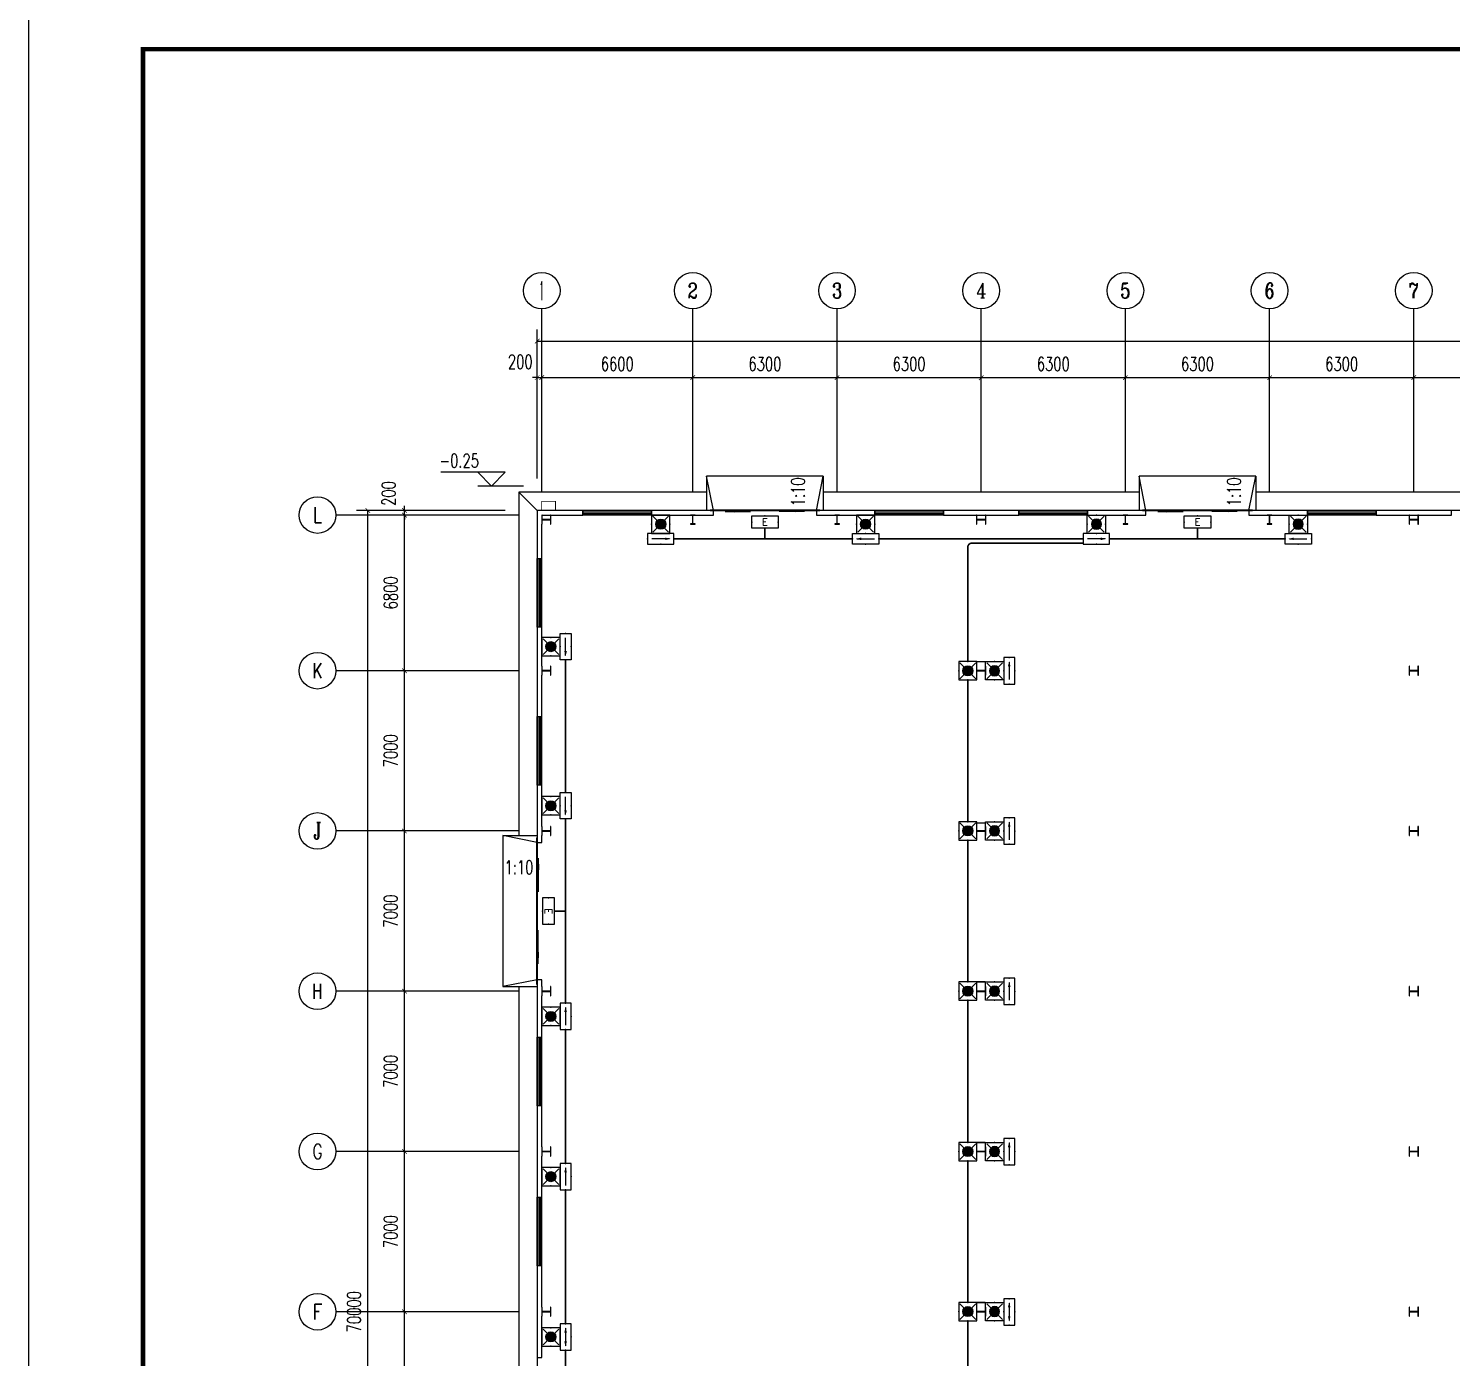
# Model space of a CAD drawing. Extents: x -417156 to 1571408, y 205758 to 1045562.
# Drawn here: x 1042275 to 1104452, y 927454 to 985506 of the extents above; entities that cross this region are included whole.
import ezdxf
from ezdxf.enums import TextEntityAlignment as Align

# ---------------------------------------------------------------- set-up
doc = ezdxf.new("R2010")
doc.units = 0
doc.header["$LTSCALE"] = 1000
doc.header["$MEASUREMENT"] = 0
doc.layers.get('0').update_dxf_attribs({"linetype": 'CONTINUOUS'})
doc.layers.get('DEFPOINTS').update_dxf_attribs({"linetype": 'CONTINUOUS'})
for name, color, linetype in [('AXIS', 3, 'CONTINUOUS'), ('AXIS_TEXT', 7, 'CONTINUOUS'), ('COLUMN', 99, 'CONTINUOUS'), ('DIM_ELEV', 3, 'CONTINUOUS'), ('DIM_SYMB', 3, 'CONTINUOUS'), ('EQUIP-照明', 3, 'CONTINUOUS'), ('GROUND', 2, 'CONTINUOUS'), ('PUB_TEXT', 7, 'CONTINUOUS'), ('PUB_TITLE', 4, 'CONTINUOUS'), ('STAIR', 2, 'CONTINUOUS'), ('WALL', 9, 'CONTINUOUS'), ('WINDOW', 99, 'CONTINUOUS'), ('WIRE-照明', 1, 'CONTINUOUS')]:
    doc.layers.add(name, color=color, linetype=linetype)
doc.styles.add('_TCH_AXIS', font='COMPLEX', dxfattribs={"bigfont": 'GBCBIG'})
doc.styles.add('_TCH_DIM', font='SIMPLEX', dxfattribs={"bigfont": 'GBCBIG'})
doc.styles.add('_TEL_DIM', font='SIMPLEX', dxfattribs={"width": 0.8, "height": 3.5, "bigfont": 'HZTXT'})
doc.styles.add('COMPLEX', font='COMPLEX')
doc.styles.add('DIM_FONT', font='SIMPLEX', dxfattribs={"width": 0.7, "bigfont": 'GBCBIG'})
doc.styles.get("Standard").update_dxf_attribs({"font": 'gbenor.shx', "bigfont": 'gbcbig.shx'})
doc.dimstyles.new('DIMN200', dxfattribs={"dimscale": 2, "dimtxt": 300, "dimasz": 100, "dimexe": 250, "dimexo": 300, "dimgap": 150, "dimtad": 1, "dimdec": 0, "dimzin": 0, "dimtxsty": 'DIM_FONT', "dimblk": 'ARCHTICK', "dimcen": 0.09, "dimclrt": 7, "dimazin": 3, "dimtfac": 1, "dimtdec": 0, "dimtix": 1, "dimtmove": 0, "dimatfit": 3, "dimtolj": 1, "dimtzin": 0})

# ---------------------------------------------------------------- blocks, each defined once
blk = doc.blocks.new('_AXISO')
blk.add_circle((0, 0), 0.5)
at = {"layer": 'AXIS_TEXT', "style": 'COMPLEX', "width": 1.041667}
blk.add_attdef('A', text='', height=0.56, dxfattribs=at).set_placement((-0.25, -0.28), (0.25, -0.28), align=Align.FIT)
blk = doc.blocks.new('_ARCHTICK')
at = {"color": 0, "linetype": 'BYBLOCK', "const_width": 0.15}
blk.add_lwpolyline([(-0.5, -0.5), (0.5, 0.5)], dxfattribs=at)
blk = doc.blocks.new('*D59')
at = {"layer": 'AXIS', "color": 0}
for p, q in [((236509, 286158), (230009, 286158)), ((230509, 216158), (230509, 286158)), ((236509, 216158), (230009, 216158))]:
    blk.add_line(p, q, dxfattribs=at)
at = {"layer": 'DEFPOINTS', "color": 0}
for p in [(230509, 286158), (237109, 286158), (237109, 216158)]:
    blk.add_point(p, dxfattribs=at)
at = {"layer": 'AXIS', "color": 0, "xscale": 200, "yscale": 200, "zscale": 200}
for p, rotation in [((230509, 286158), 90), ((230509, 216158), 270)]:
    blk.add_blockref('_ARCHTICK', p, dxfattribs=dict(at, rotation=rotation))
at = {"layer": 'AXIS', "color": 7, "insert": (229909, 251158), "char_height": 600, "attachment_point": 5, "rotation": 90, "style": 'DIM_FONT'}
blk.add_mtext('\\A1;70000', dxfattribs=at)
blk = doc.blocks.new('*D65')
at = {"layer": 'AXIS', "color": 0}
for p, q in [((236509, 251158), (231609, 251158)), ((232109, 244158), (232109, 251158)), ((236509, 244158), (231609, 244158))]:
    blk.add_line(p, q, dxfattribs=at)
at = {"layer": 'DEFPOINTS', "color": 0}
for p in [(232109, 251158), (237109, 251158), (237109, 244158)]:
    blk.add_point(p, dxfattribs=at)
at = {"layer": 'AXIS', "color": 0, "xscale": 200, "yscale": 200, "zscale": 200}
for p, rotation in [((232109, 251158), 90), ((232109, 244158), 270)]:
    blk.add_blockref('_ARCHTICK', p, dxfattribs=dict(at, rotation=rotation))
at = {"layer": 'AXIS', "color": 7, "insert": (231509, 247658), "char_height": 600, "attachment_point": 5, "rotation": 90, "style": 'DIM_FONT'}
blk.add_mtext('\\A1;7000', dxfattribs=at)
blk = doc.blocks.new('*D66')
at = {"layer": 'AXIS', "color": 0}
for p, q in [((236509, 258158), (231609, 258158)), ((232109, 251158), (232109, 258158)), ((236509, 251158), (231609, 251158))]:
    blk.add_line(p, q, dxfattribs=at)
at = {"layer": 'DEFPOINTS', "color": 0}
for p in [(232109, 258158), (237109, 258158), (237109, 251158)]:
    blk.add_point(p, dxfattribs=at)
at = {"layer": 'AXIS', "color": 0, "xscale": 200, "yscale": 200, "zscale": 200}
for p, rotation in [((232109, 258158), 90), ((232109, 251158), 270)]:
    blk.add_blockref('_ARCHTICK', p, dxfattribs=dict(at, rotation=rotation))
at = {"layer": 'AXIS', "color": 7, "insert": (231509, 254658), "char_height": 600, "attachment_point": 5, "rotation": 90, "style": 'DIM_FONT'}
blk.add_mtext('\\A1;7000', dxfattribs=at)
blk = doc.blocks.new('*D67')
at = {"layer": 'AXIS', "color": 0}
for p, q in [((236509, 265158), (231609, 265158)), ((232109, 258158), (232109, 265158)), ((236509, 258158), (231609, 258158))]:
    blk.add_line(p, q, dxfattribs=at)
at = {"layer": 'DEFPOINTS', "color": 0}
for p in [(232109, 265158), (237109, 265158), (237109, 258158)]:
    blk.add_point(p, dxfattribs=at)
at = {"layer": 'AXIS', "color": 0, "xscale": 200, "yscale": 200, "zscale": 200}
for p, rotation in [((232109, 265158), 90), ((232109, 258158), 270)]:
    blk.add_blockref('_ARCHTICK', p, dxfattribs=dict(at, rotation=rotation))
at = {"layer": 'AXIS', "color": 7, "insert": (231509, 261658), "char_height": 600, "attachment_point": 5, "rotation": 90, "style": 'DIM_FONT'}
blk.add_mtext('\\A1;7000', dxfattribs=at)
blk = doc.blocks.new('*D68')
at = {"layer": 'AXIS', "color": 0}
for p, q in [((236509, 272158), (231609, 272158)), ((232109, 265158), (232109, 272158)), ((236509, 265158), (231609, 265158))]:
    blk.add_line(p, q, dxfattribs=at)
at = {"layer": 'DEFPOINTS', "color": 0}
for p in [(232109, 272158), (237109, 272158), (237109, 265158)]:
    blk.add_point(p, dxfattribs=at)
at = {"layer": 'AXIS', "color": 0, "xscale": 200, "yscale": 200, "zscale": 200}
for p, rotation in [((232109, 272158), 90), ((232109, 265158), 270)]:
    blk.add_blockref('_ARCHTICK', p, dxfattribs=dict(at, rotation=rotation))
at = {"layer": 'AXIS', "color": 7, "insert": (231509, 268658), "char_height": 600, "attachment_point": 5, "rotation": 90, "style": 'DIM_FONT'}
blk.add_mtext('\\A1;7000', dxfattribs=at)
blk = doc.blocks.new('*D69')
at = {"layer": 'AXIS', "color": 0}
for p, q in [((236509, 279158), (231609, 279158)), ((232109, 272158), (232109, 279158)), ((236509, 272158), (231609, 272158))]:
    blk.add_line(p, q, dxfattribs=at)
at = {"layer": 'DEFPOINTS', "color": 0}
for p in [(232109, 279158), (237109, 279158), (237109, 272158)]:
    blk.add_point(p, dxfattribs=at)
at = {"layer": 'AXIS', "color": 0, "xscale": 200, "yscale": 200, "zscale": 200}
for p, rotation in [((232109, 279158), 90), ((232109, 272158), 270)]:
    blk.add_blockref('_ARCHTICK', p, dxfattribs=dict(at, rotation=rotation))
at = {"layer": 'AXIS', "color": 7, "insert": (231509, 275658), "char_height": 600, "attachment_point": 5, "rotation": 90, "style": 'DIM_FONT'}
blk.add_mtext('\\A1;7000', dxfattribs=at)
blk = doc.blocks.new('*D70')
at = {"layer": 'AXIS', "color": 0}
for p, q in [((236509, 285958), (231609, 285958)), ((232109, 279158), (232109, 285958)), ((236509, 279158), (231609, 279158))]:
    blk.add_line(p, q, dxfattribs=at)
at = {"layer": 'DEFPOINTS', "color": 0}
for p in [(232109, 285958), (237109, 285958), (237109, 279158)]:
    blk.add_point(p, dxfattribs=at)
at = {"layer": 'AXIS', "color": 0, "xscale": 200, "yscale": 200, "zscale": 200}
for p, rotation in [((232109, 285958), 90), ((232109, 279158), 270)]:
    blk.add_blockref('_ARCHTICK', p, dxfattribs=dict(at, rotation=rotation))
at = {"layer": 'AXIS', "color": 7, "insert": (231509, 282558), "char_height": 600, "attachment_point": 5, "rotation": 90, "style": 'DIM_FONT'}
blk.add_mtext('\\A1;6800', dxfattribs=at)
blk = doc.blocks.new('*D71')
at = {"layer": 'AXIS', "color": 0}
for p, q in [((236509, 286158), (231609, 286158)), ((232109, 286158), (232109, 286358)), ((232109, 285958), (232109, 286158)), ((236509, 285958), (231609, 285958)), ((232109, 285958), (232109, 285758))]:
    blk.add_line(p, q, dxfattribs=at)
at = {"layer": 'DEFPOINTS', "color": 0}
for p in [(232109, 286158), (237109, 286158), (237109, 285958)]:
    blk.add_point(p, dxfattribs=at)
at = {"layer": 'AXIS', "color": 0, "xscale": 200, "yscale": 200, "zscale": 200}
for p, rotation in [((232109, 286158), 270), ((232109, 285958), 90)]:
    blk.add_blockref('_ARCHTICK', p, dxfattribs=dict(at, rotation=rotation))
at = {"layer": 'AXIS', "color": 7, "insert": (231419, 286898), "char_height": 600, "attachment_point": 5, "rotation": 90, "style": 'DIM_FONT'}
blk.add_mtext('\\A1;200', dxfattribs=at)
blk = doc.blocks.new('$WINLIB2D$00000001')
for p, q in [((-0.5, 0.5), (0.5, 0.5)), ((-0.5, 0.5), (-0.5, -0.5)), ((0.5, -0.5), (0.5, 0.5)), ((0.5, 0.167), (-0.5, 0.167)), ((0.5, -0.167), (-0.5, -0.167)), ((-0.5, -0.5), (0.5, -0.5))]:
    blk.add_line(p, q)
blk = doc.blocks.new('$DORLIB2D$00000130')
at = {"color": 0, "linetype": 'CONTINUOUS'}
for p, q in [((-0.533, 0.66), (-0.533, 0.513)), ((0, 0.66), (-0.533, 0.66)), ((0, 0.513), (0, 0.66)), ((0.533, 0.66), (0, 0.66)), ((0.533, 0.66), (0.533, 0.513)), ((0, 0.513), (-0.533, 0.513)), ((0.533, 0.513), (0, 0.513)), ((-0.385, 0.269), (-0.14, 0.269)), ((-0.385, 0.269), (-0.3, 0.214)), ((-0.3, 0.214), (-0.3, 0.269)), ((0.385, 0.269), (0.14, 0.269)), ((0.3, 0.214), (0.3, 0.269)), ((0.385, 0.269), (0.3, 0.214))]:
    blk.add_line(p, q, dxfattribs=at)
blk = doc.blocks.new('*D106')
at = {"layer": 'AXIS', "color": 0}
for p, q in [((237909, 287558), (237909, 294058)), ((237909, 293558), (352309, 293558)), ((352309, 287558), (352309, 294058))]:
    blk.add_line(p, q, dxfattribs=at)
at = {"layer": 'DEFPOINTS', "color": 0}
for p in [(352309, 293558), (237909, 286958), (352309, 286958)]:
    blk.add_point(p, dxfattribs=at)
at = {"layer": 'AXIS', "color": 0, "xscale": 200, "yscale": 200, "zscale": 200, "rotation": 180}
blk.add_blockref('_ARCHTICK', (237909, 293558), dxfattribs=at)
at = {"layer": 'AXIS', "color": 0, "xscale": 200, "yscale": 200, "zscale": 200}
blk.add_blockref('_ARCHTICK', (352309, 293558), dxfattribs=at)
at = {"layer": 'AXIS', "color": 7, "insert": (295109, 294158), "char_height": 600, "attachment_point": 5, "style": 'DIM_FONT'}
blk.add_mtext('\\A1;114400', dxfattribs=at)
blk = doc.blocks.new('*D107')
at = {"layer": 'AXIS', "color": 0}
for p, q in [((237909, 287558), (237909, 292458)), ((238109, 287558), (238109, 292458)), ((237909, 291958), (237709, 291958)), ((237909, 291958), (238109, 291958)), ((238109, 291958), (238309, 291958))]:
    blk.add_line(p, q, dxfattribs=at)
at = {"layer": 'DEFPOINTS', "color": 0}
for p in [(238109, 291958), (237909, 286958), (238109, 286958)]:
    blk.add_point(p, dxfattribs=at)
at = {"layer": 'AXIS', "color": 0, "xscale": 200, "yscale": 200, "zscale": 200}
blk.add_blockref('_ARCHTICK', (237909, 291958), dxfattribs=at)
at = {"layer": 'AXIS', "color": 0, "xscale": 200, "yscale": 200, "zscale": 200, "rotation": 180}
blk.add_blockref('_ARCHTICK', (238109, 291958), dxfattribs=at)
at = {"layer": 'AXIS', "color": 7, "insert": (237169, 292648), "char_height": 600, "attachment_point": 5, "style": 'DIM_FONT'}
blk.add_mtext('\\A1;200', dxfattribs=at)
blk = doc.blocks.new('*D108')
at = {"layer": 'AXIS', "color": 0}
for p, q in [((238109, 287558), (238109, 292458)), ((244709, 287558), (244709, 292458)), ((238109, 291958), (244709, 291958))]:
    blk.add_line(p, q, dxfattribs=at)
at = {"layer": 'DEFPOINTS', "color": 0}
for p in [(244709, 291958), (238109, 286958), (244709, 286958)]:
    blk.add_point(p, dxfattribs=at)
at = {"layer": 'AXIS', "color": 0, "xscale": 200, "yscale": 200, "zscale": 200, "rotation": 180}
blk.add_blockref('_ARCHTICK', (238109, 291958), dxfattribs=at)
at = {"layer": 'AXIS', "color": 0, "xscale": 200, "yscale": 200, "zscale": 200}
blk.add_blockref('_ARCHTICK', (244709, 291958), dxfattribs=at)
at = {"layer": 'AXIS', "color": 7, "insert": (241409, 292558), "char_height": 600, "attachment_point": 5, "style": 'DIM_FONT'}
blk.add_mtext('\\A1;6600', dxfattribs=at)
blk = doc.blocks.new('*D109')
at = {"layer": 'AXIS', "color": 0}
for p, q in [((244709, 287558), (244709, 292458)), ((251009, 287558), (251009, 292458)), ((244709, 291958), (251009, 291958))]:
    blk.add_line(p, q, dxfattribs=at)
at = {"layer": 'DEFPOINTS', "color": 0}
for p in [(251009, 291958), (244709, 286958), (251009, 286958)]:
    blk.add_point(p, dxfattribs=at)
at = {"layer": 'AXIS', "color": 0, "xscale": 200, "yscale": 200, "zscale": 200, "rotation": 180}
blk.add_blockref('_ARCHTICK', (244709, 291958), dxfattribs=at)
at = {"layer": 'AXIS', "color": 0, "xscale": 200, "yscale": 200, "zscale": 200}
blk.add_blockref('_ARCHTICK', (251009, 291958), dxfattribs=at)
at = {"layer": 'AXIS', "color": 7, "insert": (247859, 292558), "char_height": 600, "attachment_point": 5, "style": 'DIM_FONT'}
blk.add_mtext('\\A1;6300', dxfattribs=at)
blk = doc.blocks.new('*D110')
at = {"layer": 'AXIS', "color": 0}
for p, q in [((251009, 287558), (251009, 292458)), ((257309, 287558), (257309, 292458)), ((251009, 291958), (257309, 291958))]:
    blk.add_line(p, q, dxfattribs=at)
at = {"layer": 'DEFPOINTS', "color": 0}
for p in [(257309, 291958), (251009, 286958), (257309, 286958)]:
    blk.add_point(p, dxfattribs=at)
at = {"layer": 'AXIS', "color": 0, "xscale": 200, "yscale": 200, "zscale": 200, "rotation": 180}
blk.add_blockref('_ARCHTICK', (251009, 291958), dxfattribs=at)
at = {"layer": 'AXIS', "color": 0, "xscale": 200, "yscale": 200, "zscale": 200}
blk.add_blockref('_ARCHTICK', (257309, 291958), dxfattribs=at)
at = {"layer": 'AXIS', "color": 7, "insert": (254159, 292558), "char_height": 600, "attachment_point": 5, "style": 'DIM_FONT'}
blk.add_mtext('\\A1;6300', dxfattribs=at)
blk = doc.blocks.new('*D111')
at = {"layer": 'AXIS', "color": 0}
for p, q in [((257309, 287558), (257309, 292458)), ((263609, 287558), (263609, 292458)), ((257309, 291958), (263609, 291958))]:
    blk.add_line(p, q, dxfattribs=at)
at = {"layer": 'DEFPOINTS', "color": 0}
for p in [(263609, 291958), (257309, 286958), (263609, 286958)]:
    blk.add_point(p, dxfattribs=at)
at = {"layer": 'AXIS', "color": 0, "xscale": 200, "yscale": 200, "zscale": 200, "rotation": 180}
blk.add_blockref('_ARCHTICK', (257309, 291958), dxfattribs=at)
at = {"layer": 'AXIS', "color": 0, "xscale": 200, "yscale": 200, "zscale": 200}
blk.add_blockref('_ARCHTICK', (263609, 291958), dxfattribs=at)
at = {"layer": 'AXIS', "color": 7, "insert": (260459, 292558), "char_height": 600, "attachment_point": 5, "style": 'DIM_FONT'}
blk.add_mtext('\\A1;6300', dxfattribs=at)
blk = doc.blocks.new('*D112')
at = {"layer": 'AXIS', "color": 0}
for p, q in [((263609, 287558), (263609, 292458)), ((269909, 287558), (269909, 292458)), ((263609, 291958), (269909, 291958))]:
    blk.add_line(p, q, dxfattribs=at)
at = {"layer": 'DEFPOINTS', "color": 0}
for p in [(269909, 291958), (263609, 286958), (269909, 286958)]:
    blk.add_point(p, dxfattribs=at)
at = {"layer": 'AXIS', "color": 0, "xscale": 200, "yscale": 200, "zscale": 200, "rotation": 180}
blk.add_blockref('_ARCHTICK', (263609, 291958), dxfattribs=at)
at = {"layer": 'AXIS', "color": 0, "xscale": 200, "yscale": 200, "zscale": 200}
blk.add_blockref('_ARCHTICK', (269909, 291958), dxfattribs=at)
at = {"layer": 'AXIS', "color": 7, "insert": (266759, 292558), "char_height": 600, "attachment_point": 5, "style": 'DIM_FONT'}
blk.add_mtext('\\A1;6300', dxfattribs=at)
blk = doc.blocks.new('*D113')
at = {"layer": 'AXIS', "color": 0}
for p, q in [((269909, 287558), (269909, 292458)), ((276209, 287558), (276209, 292458)), ((269909, 291958), (276209, 291958))]:
    blk.add_line(p, q, dxfattribs=at)
at = {"layer": 'DEFPOINTS', "color": 0}
for p in [(276209, 291958), (269909, 286958), (276209, 286958)]:
    blk.add_point(p, dxfattribs=at)
at = {"layer": 'AXIS', "color": 0, "xscale": 200, "yscale": 200, "zscale": 200, "rotation": 180}
blk.add_blockref('_ARCHTICK', (269909, 291958), dxfattribs=at)
at = {"layer": 'AXIS', "color": 0, "xscale": 200, "yscale": 200, "zscale": 200}
blk.add_blockref('_ARCHTICK', (276209, 291958), dxfattribs=at)
at = {"layer": 'AXIS', "color": 7, "insert": (273059, 292558), "char_height": 600, "attachment_point": 5, "style": 'DIM_FONT'}
blk.add_mtext('\\A1;6300', dxfattribs=at)
blk = doc.blocks.new('*D114')
at = {"layer": 'AXIS', "color": 0}
for p, q in [((276209, 287558), (276209, 292458)), ((282509, 287558), (282509, 292458)), ((276209, 291958), (282509, 291958))]:
    blk.add_line(p, q, dxfattribs=at)
at = {"layer": 'DEFPOINTS', "color": 0}
for p in [(282509, 291958), (276209, 286958), (282509, 286958)]:
    blk.add_point(p, dxfattribs=at)
at = {"layer": 'AXIS', "color": 0, "xscale": 200, "yscale": 200, "zscale": 200, "rotation": 180}
blk.add_blockref('_ARCHTICK', (276209, 291958), dxfattribs=at)
at = {"layer": 'AXIS', "color": 0, "xscale": 200, "yscale": 200, "zscale": 200}
blk.add_blockref('_ARCHTICK', (282509, 291958), dxfattribs=at)
at = {"layer": 'AXIS', "color": 7, "insert": (279359, 292558), "char_height": 600, "attachment_point": 5, "style": 'DIM_FONT'}
blk.add_mtext('\\A1;6300', dxfattribs=at)
blk = doc.blocks.new('$EQUIP$00001776')
for p, q in [((0.72, 0.66), (-0.72, 0.66)), ((-0.72, 0.66), (-0.72, 0)), ((-0.72, 0), (0.72, 0)), ((0.72, 0), (0.72, 0.66))]:
    blk.add_line(p, q)
for p in [(-0.72, 0.33), (0, 0.66), (0, 0), (0.72, 0.33)]:
    blk.add_point(p)
blk = doc.blocks.new('$EQUIP$00001167')
for p, q in [((-0.429, 0.429), (0.429, -0.429)), ((-0.429, -0.429), (0.429, 0.429))]:
    blk.add_line(p, q)
blk.add_lwpolyline([(-0.5, 0.5), (-0.5, -0.5), (0.5, -0.5), (0.5, 0.5)], close=True)
blk.add_circle((0, 0), 0.275)
for p in [(-0.5, 0), (0, 0.5), (0.5, 0), (0, -0.5)]:
    blk.add_point(p)
for points in [[(-0.238, 0.137), (0.238, 0.137), (-0.275, 0), (0.275, 0)], [(-0.238, -0.137), (0.238, -0.137), (-0.275, 0), (0.275, 0)], [(-0.137, 0.238), (0.137, 0.238), (-0.238, 0.137), (0.238, 0.137)], [(0, 0.275), (0, 0.275), (-0.137, 0.238), (0.137, 0.238)], [(-0.137, -0.238), (0.137, -0.238), (-0.238, -0.137), (0.238, -0.137)], [(0, -0.275), (0, -0.275), (-0.137, -0.238), (0.137, -0.238)]]:
    blk.add_solid(points)
at = {"flags": 9}
blk.add_attdef('A', (0, 0), '', height=0.00002, dxfattribs=at)
blk = doc.blocks.new('$EQUIP$00001686')
for p, q in [((0.72, 0.6), (-0.72, 0.6)), ((-0.72, 0.6), (-0.72, 0)), ((-0.72, 0), (0.72, 0)), ((0.72, 0), (0.72, 0.6))]:
    blk.add_line(p, q)
at = {"color": 7}
blk.add_line((-0.48, 0.3), (0.48, 0.3), dxfattribs=at)
for p in [(-0.72, 0.3), (0, 0.6), (0, 0), (0.72, 0.3)]:
    blk.add_point(p)
blk.add_solid([(-0.24, 0.228), (-0.528, 0.3), (-0.24, 0.372)])
blk = doc.blocks.new('$EQUIP$00001685')
for p, q in [((0.72, 0.6), (-0.72, 0.6)), ((-0.72, 0.6), (-0.72, 0)), ((-0.72, 0), (0.72, 0)), ((0.72, 0), (0.72, 0.6))]:
    blk.add_line(p, q)
at = {"color": 7}
blk.add_line((-0.48, 0.3), (0.48, 0.3), dxfattribs=at)
for p in [(-0.72, 0.3), (0, 0.6), (0, 0), (0.72, 0.3)]:
    blk.add_point(p)
for points in [[(-0.24, 0.228), (-0.528, 0.3), (-0.24, 0.372)], [(0.24, 0.228), (0.528, 0.3), (0.24, 0.372)]]:
    blk.add_solid(points)
blk = doc.blocks.new('E22')
at = {"color": 8, "const_width": 30}
blk.add_lwpolyline([(238709, 286157.7), (238709, 286557.7), (238109, 286557.7), (238109, 286157.7)], dxfattribs=at)
at = {"layer": 'AXIS', "color": 8}
for p, q in [((238109, 286957.7), (238109, 294957.7)), ((244709, 286957.7), (244709, 294957.7)), ((251009, 286957.7), (251009, 294957.7)), ((257309, 286957.7), (257309, 294957.7)), ((263609, 286957.7), (263609, 294957.7)), ((269909, 286957.7), (269909, 294957.7)), ((276209, 286957.7), (276209, 294957.7)), ((237109, 285957.7), (229109, 285957.7)), ((237109, 279157.7), (229109, 279157.7)), ((237109, 272157.7), (229109, 272157.7)), ((237109, 265157.7), (229109, 265157.7)), ((237109, 258157.7), (229109, 258157.7)), ((237109, 251157.7), (229109, 251157.7))]:
    blk.add_line(p, q, dxfattribs=at)
at = {"layer": 'COLUMN', "color": 8}
for p, q in [((238125, 285957.7), (238109, 285957.7)), ((238109, 285957.7), (238109, 285557.7)), ((238109, 285557.7), (238125, 285557.7)), ((238125, 285762.7), (238125, 285957.7)), ((238493, 285762.7), (238125, 285762.7)), ((238125, 285752.7), (238493, 285752.7)), ((238125, 285557.7), (238125, 285752.7)), ((238509, 285957.7), (238493, 285957.7)), ((238493, 285957.7), (238493, 285762.7)), ((238493, 285752.7), (238493, 285557.7)), ((238493, 285557.7), (238509, 285557.7)), ((238509, 285557.7), (238509, 285957.7)), ((244809, 285957.7), (244609, 285957.7)), ((244609, 285957.7), (244609, 285947.7)), ((244609, 285947.7), (244696.8, 285947.7)), ((244696.8, 285567.7), (244609, 285567.7)), ((244609, 285567.7), (244609, 285557.7)), ((244609, 285557.7), (244809, 285557.7)), ((244696.8, 285947.7), (244701.8, 285942.7)), ((244701.8, 285572.7), (244696.8, 285567.7)), ((244701.8, 285942.7), (244701.8, 285572.7)), ((244707.8, 285942.7), (244712.8, 285947.7)), ((244707.8, 285572.7), (244707.8, 285942.7)), ((244712.8, 285567.7), (244707.8, 285572.7)), ((244712.8, 285947.7), (244809, 285947.7)), ((244809, 285567.7), (244712.8, 285567.7)), ((244809, 285947.7), (244809, 285957.7)), ((244809, 285557.7), (244809, 285567.7)), ((251111, 285957.7), (250911, 285957.7)), ((250911, 285957.7), (250911, 285947.7)), ((250911, 285947.7), (250998.8, 285947.7)), ((250998.8, 285567.7), (250911, 285567.7)), ((250911, 285567.7), (250911, 285557.7)), ((250911, 285557.7), (251111, 285557.7)), ((250998.8, 285947.7), (251003.8, 285942.7)), ((251003.8, 285572.7), (250998.8, 285567.7)), ((251003.8, 285942.7), (251003.8, 285572.7)), ((251009.8, 285942.7), (251014.8, 285947.7)), ((251009.8, 285572.7), (251009.8, 285942.7)), ((251014.8, 285567.7), (251009.8, 285572.7)), ((251014.8, 285947.7), (251111, 285947.7)), ((251111, 285567.7), (251014.8, 285567.7)), ((251111, 285947.7), (251111, 285957.7)), ((251111, 285557.7), (251111, 285567.7)), ((257125, 285957.7), (257109, 285957.7)), ((257109, 285957.7), (257109, 285557.7)), ((257109, 285557.7), (257125, 285557.7)), ((257125, 285762.7), (257125, 285957.7)), ((257493, 285762.7), (257125, 285762.7)), ((257125, 285752.7), (257493, 285752.7)), ((257125, 285557.7), (257125, 285752.7)), ((257509, 285957.7), (257493, 285957.7)), ((257493, 285957.7), (257493, 285762.7)), ((257493, 285752.7), (257493, 285557.7)), ((257493, 285557.7), (257509, 285557.7)), ((257509, 285557.7), (257509, 285957.7)), ((263709, 285957.7), (263509, 285957.7)), ((263509, 285957.7), (263509, 285947.7)), ((263509, 285947.7), (263596.8, 285947.7)), ((263596.8, 285567.7), (263509, 285567.7)), ((263509, 285567.7), (263509, 285557.7)), ((263509, 285557.7), (263709, 285557.7)), ((263596.8, 285947.7), (263601.8, 285942.7)), ((263601.8, 285572.7), (263596.8, 285567.7)), ((263601.8, 285942.7), (263601.8, 285572.7)), ((263607.8, 285942.7), (263612.8, 285947.7)), ((263607.8, 285572.7), (263607.8, 285942.7)), ((263612.8, 285567.7), (263607.8, 285572.7)), ((263612.8, 285947.7), (263709, 285947.7)), ((263709, 285567.7), (263612.8, 285567.7)), ((263709, 285947.7), (263709, 285957.7)), ((263709, 285557.7), (263709, 285567.7)), ((270009, 285957.7), (269809, 285957.7)), ((269809, 285957.7), (269809, 285947.7)), ((269809, 285947.7), (269896.8, 285947.7)), ((269896.8, 285567.7), (269809, 285567.7)), ((269809, 285567.7), (269809, 285557.7)), ((269809, 285557.7), (270009, 285557.7)), ((269896.8, 285947.7), (269901.8, 285942.7)), ((269901.8, 285572.7), (269896.8, 285567.7)), ((269901.8, 285942.7), (269901.8, 285572.7)), ((269907.8, 285942.7), (269912.8, 285947.7)), ((269907.8, 285572.7), (269907.8, 285942.7)), ((269912.8, 285567.7), (269907.8, 285572.7)), ((269912.8, 285947.7), (270009, 285947.7)), ((270009, 285567.7), (269912.8, 285567.7)), ((270009, 285947.7), (270009, 285957.7)), ((270009, 285557.7), (270009, 285567.7)), ((276025, 285957.7), (276009, 285957.7)), ((276009, 285957.7), (276009, 285557.7)), ((276009, 285557.7), (276025, 285557.7)), ((276025, 285762.7), (276025, 285957.7)), ((276393, 285762.7), (276025, 285762.7)), ((276025, 285752.7), (276393, 285752.7)), ((276025, 285557.7), (276025, 285752.7)), ((276409, 285957.7), (276393, 285957.7)), ((276393, 285957.7), (276393, 285762.7)), ((276393, 285752.7), (276393, 285557.7)), ((276393, 285557.7), (276409, 285557.7)), ((276409, 285557.7), (276409, 285957.7)), ((238125, 279357.7), (238109, 279357.7)), ((238109, 279357.7), (238109, 278957.7)), ((238125, 279162.7), (238125, 279357.7)), ((238509, 279357.7), (238493, 279357.7)), ((238493, 279357.7), (238493, 279162.7)), ((238509, 278957.7), (238509, 279357.7)), ((257125, 279357.7), (257109, 279357.7)), ((257109, 279357.7), (257109, 278957.7)), ((257125, 279162.7), (257125, 279357.7)), ((257509, 279357.7), (257493, 279357.7)), ((257493, 279357.7), (257493, 279162.7)), ((257509, 278957.7), (257509, 279357.7)), ((276025, 279357.7), (276009, 279357.7)), ((276009, 279357.7), (276009, 278957.7)), ((276025, 279162.7), (276025, 279357.7)), ((276409, 279357.7), (276393, 279357.7)), ((276393, 279357.7), (276393, 279162.7)), ((276409, 278957.7), (276409, 279357.7)), ((238109, 278957.7), (238125, 278957.7)), ((238493, 279162.7), (238125, 279162.7)), ((238125, 279152.7), (238493, 279152.7)), ((238125, 278957.7), (238125, 279152.7)), ((238493, 279152.7), (238493, 278957.7)), ((238493, 278957.7), (238509, 278957.7)), ((257109, 278957.7), (257125, 278957.7)), ((257493, 279162.7), (257125, 279162.7)), ((257125, 279152.7), (257493, 279152.7)), ((257125, 278957.7), (257125, 279152.7)), ((257493, 279152.7), (257493, 278957.7)), ((257493, 278957.7), (257509, 278957.7)), ((276009, 278957.7), (276025, 278957.7)), ((276393, 279162.7), (276025, 279162.7)), ((276025, 279152.7), (276393, 279152.7)), ((276025, 278957.7), (276025, 279152.7)), ((276393, 279152.7), (276393, 278957.7)), ((276393, 278957.7), (276409, 278957.7)), ((238125, 272357.7), (238109, 272357.7)), ((238109, 272357.7), (238109, 271957.7)), ((238125, 272162.7), (238125, 272357.7)), ((238509, 272357.7), (238493, 272357.7)), ((238493, 272357.7), (238493, 272162.7)), ((238509, 271957.7), (238509, 272357.7)), ((257125, 272357.7), (257109, 272357.7)), ((257109, 272357.7), (257109, 271957.7)), ((257125, 272162.7), (257125, 272357.7)), ((257509, 272357.7), (257493, 272357.7)), ((257493, 272357.7), (257493, 272162.7)), ((257509, 271957.7), (257509, 272357.7)), ((276025, 272357.7), (276009, 272357.7)), ((276009, 272357.7), (276009, 271957.7)), ((276025, 272162.7), (276025, 272357.7)), ((276409, 272357.7), (276393, 272357.7)), ((276393, 272357.7), (276393, 272162.7)), ((276409, 271957.7), (276409, 272357.7)), ((238109, 271957.7), (238125, 271957.7)), ((238493, 272162.7), (238125, 272162.7)), ((238125, 272152.7), (238493, 272152.7)), ((238125, 271957.7), (238125, 272152.7)), ((238493, 272152.7), (238493, 271957.7)), ((238493, 271957.7), (238509, 271957.7)), ((257109, 271957.7), (257125, 271957.7)), ((257493, 272162.7), (257125, 272162.7)), ((257125, 272152.7), (257493, 272152.7)), ((257125, 271957.7), (257125, 272152.7)), ((257493, 272152.7), (257493, 271957.7)), ((257493, 271957.7), (257509, 271957.7)), ((276009, 271957.7), (276025, 271957.7)), ((276393, 272162.7), (276025, 272162.7)), ((276025, 272152.7), (276393, 272152.7)), ((276025, 271957.7), (276025, 272152.7)), ((276393, 272152.7), (276393, 271957.7)), ((276393, 271957.7), (276409, 271957.7)), ((238125, 265357.7), (238109, 265357.7)), ((238109, 265357.7), (238109, 264957.7)), ((238109, 264957.7), (238125, 264957.7)), ((238125, 265162.7), (238125, 265357.7)), ((238493, 265162.7), (238125, 265162.7)), ((238125, 265152.7), (238493, 265152.7)), ((238125, 264957.7), (238125, 265152.7)), ((238509, 265357.7), (238493, 265357.7)), ((238493, 265357.7), (238493, 265162.7)), ((238493, 265152.7), (238493, 264957.7)), ((238493, 264957.7), (238509, 264957.7)), ((238509, 264957.7), (238509, 265357.7)), ((257125, 265357.7), (257109, 265357.7)), ((257109, 265357.7), (257109, 264957.7)), ((257109, 264957.7), (257125, 264957.7)), ((257125, 265162.7), (257125, 265357.7)), ((257493, 265162.7), (257125, 265162.7)), ((257125, 265152.7), (257493, 265152.7)), ((257125, 264957.7), (257125, 265152.7)), ((257509, 265357.7), (257493, 265357.7)), ((257493, 265357.7), (257493, 265162.7)), ((257493, 265152.7), (257493, 264957.7)), ((257493, 264957.7), (257509, 264957.7)), ((257509, 264957.7), (257509, 265357.7)), ((276025, 265357.7), (276009, 265357.7)), ((276009, 265357.7), (276009, 264957.7)), ((276009, 264957.7), (276025, 264957.7)), ((276025, 265162.7), (276025, 265357.7)), ((276393, 265162.7), (276025, 265162.7)), ((276025, 265152.7), (276393, 265152.7)), ((276025, 264957.7), (276025, 265152.7)), ((276409, 265357.7), (276393, 265357.7)), ((276393, 265357.7), (276393, 265162.7)), ((276393, 265152.7), (276393, 264957.7)), ((276393, 264957.7), (276409, 264957.7)), ((276409, 264957.7), (276409, 265357.7)), ((238125, 258357.7), (238109, 258357.7)), ((238109, 258357.7), (238109, 257957.7)), ((238125, 258162.7), (238125, 258357.7)), ((238493, 258162.7), (238125, 258162.7)), ((238125, 258152.7), (238493, 258152.7)), ((238125, 257957.7), (238125, 258152.7)), ((238509, 258357.7), (238493, 258357.7)), ((238493, 258357.7), (238493, 258162.7)), ((238493, 258152.7), (238493, 257957.7)), ((238509, 257957.7), (238509, 258357.7)), ((257125, 258357.7), (257109, 258357.7)), ((257109, 258357.7), (257109, 257957.7)), ((257125, 258162.7), (257125, 258357.7)), ((257493, 258162.7), (257125, 258162.7)), ((257125, 258152.7), (257493, 258152.7)), ((257125, 257957.7), (257125, 258152.7)), ((257509, 258357.7), (257493, 258357.7)), ((257493, 258357.7), (257493, 258162.7)), ((257493, 258152.7), (257493, 257957.7)), ((257509, 257957.7), (257509, 258357.7)), ((276025, 258357.7), (276009, 258357.7)), ((276009, 258357.7), (276009, 257957.7)), ((276025, 258162.7), (276025, 258357.7)), ((276393, 258162.7), (276025, 258162.7)), ((276025, 258152.7), (276393, 258152.7)), ((276025, 257957.7), (276025, 258152.7)), ((276409, 258357.7), (276393, 258357.7)), ((276393, 258357.7), (276393, 258162.7)), ((276393, 258152.7), (276393, 257957.7)), ((276409, 257957.7), (276409, 258357.7)), ((238109, 257957.7), (238125, 257957.7)), ((238493, 257957.7), (238509, 257957.7)), ((257109, 257957.7), (257125, 257957.7)), ((257493, 257957.7), (257509, 257957.7)), ((276009, 257957.7), (276025, 257957.7)), ((276393, 257957.7), (276409, 257957.7)), ((238125, 251357.7), (238109, 251357.7)), ((238109, 251357.7), (238109, 250957.7)), ((238125, 251162.7), (238125, 251357.7)), ((238509, 251357.7), (238493, 251357.7)), ((238493, 251357.7), (238493, 251162.7)), ((238509, 250957.7), (238509, 251357.7)), ((257125, 251357.7), (257109, 251357.7)), ((257109, 251357.7), (257109, 250957.7)), ((257125, 251162.7), (257125, 251357.7)), ((257509, 251357.7), (257493, 251357.7)), ((257493, 251357.7), (257493, 251162.7)), ((257509, 250957.7), (257509, 251357.7)), ((276025, 251357.7), (276009, 251357.7)), ((276009, 251357.7), (276009, 250957.7)), ((276025, 251162.7), (276025, 251357.7)), ((276409, 251357.7), (276393, 251357.7)), ((276393, 251357.7), (276393, 251162.7)), ((276409, 250957.7), (276409, 251357.7)), ((238109, 250957.7), (238125, 250957.7)), ((238493, 251162.7), (238125, 251162.7)), ((238125, 251152.7), (238493, 251152.7)), ((238125, 250957.7), (238125, 251152.7)), ((238493, 251152.7), (238493, 250957.7)), ((238493, 250957.7), (238509, 250957.7)), ((257109, 250957.7), (257125, 250957.7)), ((257493, 251162.7), (257125, 251162.7)), ((257125, 251152.7), (257493, 251152.7)), ((257125, 250957.7), (257125, 251152.7)), ((257493, 251152.7), (257493, 250957.7)), ((257493, 250957.7), (257509, 250957.7)), ((276009, 250957.7), (276025, 250957.7)), ((276393, 251162.7), (276025, 251162.7)), ((276025, 251152.7), (276393, 251152.7)), ((276025, 250957.7), (276025, 251152.7)), ((276393, 251152.7), (276393, 250957.7)), ((276393, 250957.7), (276409, 250957.7))]:
    blk.add_line(p, q, dxfattribs=at)
at = {"layer": 'DIM_ELEV', "color": 8}
for p, q in [((236509.3, 287825.5), (233696.4, 287825.5)), ((235909.3, 287225.5), (235309.3, 287825.5)), ((235909.3, 287225.5), (236509.3, 287825.5)), ((237309.3, 287225.5), (235309.3, 287225.5))]:
    blk.add_line(p, q, dxfattribs=at)
at = {"layer": 'DIM_SYMB', "color": 8}
for points in [[(249808.5, 286431.4, 0, 0, 0), (249808.5, 286868.9, 160, 0, 0), (249808.5, 287468.9, 0, 0, 0)], [(268861.4, 286431.4, 0, 0, 0), (268861.4, 286868.9, 160, 0, 0), (268861.4, 287468.9, 0, 0, 0)], [(237681.9, 270060.6, 0, 0, 0), (237101.3, 270060.6, 160, 0, 0), (236501.3, 270060.6, 0, 0, 0)]]:
    blk.add_lwpolyline(points, format="xyseb", dxfattribs=at)
at = {"layer": 'GROUND', "color": 8}
for p, q in [((245308.8, 286957.7), (237109, 286957.7)), ((237109, 286957.7), (237109, 271957.7)), ((237909, 286157.7), (237109, 286957.7)), ((264208.8, 286957.7), (250408.8, 286957.7)), ((283108.8, 286957.7), (269308.8, 286957.7)), ((245308.8, 286157.7), (237909, 286157.7)), ((237909, 286157.7), (237909, 271957.7)), ((264208.8, 286157.7), (250408.8, 286157.7)), ((283108.8, 286157.7), (269308.8, 286157.7)), ((237109, 265357.7), (237109, 236957.7)), ((237909, 265357.7), (237909, 236957.7))]:
    blk.add_line(p, q, dxfattribs=at)
at = {"layer": 'STAIR', "color": 8}
for p, q in [((250408.8, 287657.7), (245308.8, 287657.7)), ((245308.8, 287657.7), (245308.8, 286157.7)), ((245608.8, 286157.7), (245308.8, 287657.7)), ((250108.8, 286157.7), (250408.8, 287657.7)), ((250408.8, 287657.7), (250408.8, 286157.7)), ((269308.8, 287657.7), (264208.8, 287657.7)), ((264208.8, 287657.7), (264208.8, 286157.7)), ((264508.8, 286157.7), (264208.8, 287657.7)), ((269008.8, 286157.7), (269308.8, 287657.7)), ((269308.8, 287657.7), (269308.8, 286157.7)), ((250408.8, 286157.7), (245308.8, 286157.7)), ((269308.8, 286157.7), (264208.8, 286157.7)), ((236409, 271957.7), (236409, 265357.7)), ((236409, 271957.7), (237909, 271957.7)), ((237909, 271657.7), (236409, 271957.7)), ((237909, 271957.7), (237909, 265357.7)), ((237909, 265657.7), (236409, 265357.7)), ((236409, 265357.7), (237909, 265357.7))]:
    blk.add_line(p, q, dxfattribs=at)
at = {"layer": 'WALL', "color": 8}
for p, q in [((237909, 286157.7), (237909, 284057.7)), ((239909, 286157.7), (237909, 286157.7)), ((239909, 285957.7), (239909, 286157.7)), ((244709, 286157.7), (242909, 286157.7)), ((242909, 286157.7), (242909, 285957.7)), ((245608.8, 286157.7), (244709, 286157.7)), ((245608.8, 285957.7), (245608.8, 286157.7)), ((251006.9, 286157.7), (250108.8, 286157.7)), ((250108.8, 286157.7), (250108.8, 285957.7)), ((252659, 286157.7), (251006.9, 286157.7)), ((252659, 285957.7), (252659, 286157.7)), ((257109, 286157.7), (255659, 286157.7)), ((255659, 286157.7), (255659, 285957.7)), ((258959, 286157.7), (257109, 286157.7)), ((258959, 285957.7), (258959, 286157.7)), ((263609, 286157.7), (261959, 286157.7)), ((261959, 286157.7), (261959, 285957.7)), ((264508.8, 286157.7), (263609, 286157.7)), ((264508.8, 285957.7), (264508.8, 286157.7)), ((269909, 286157.7), (269008.8, 286157.7)), ((269008.8, 286157.7), (269008.8, 285957.7)), ((271559, 286157.7), (269909, 286157.7)), ((271559, 285957.7), (271559, 286157.7)), ((277859, 286157.7), (274559, 286157.7)), ((274559, 286157.7), (274559, 285957.7)), ((277859, 285957.7), (277859, 286157.7)), ((238109, 284057.7), (238109, 285557.7)), ((238125, 285957.7), (238493, 285957.7)), ((238509, 285957.7), (239909, 285957.7)), ((242909, 285957.7), (244609, 285957.7)), ((244809, 285957.7), (245608.8, 285957.7)), ((250108.8, 285957.7), (250911, 285957.7)), ((251111, 285957.7), (252659, 285957.7)), ((255659, 285957.7), (257109, 285957.7)), ((257125, 285957.7), (257493, 285957.7)), ((257509, 285957.7), (258959, 285957.7)), ((261959, 285957.7), (263509, 285957.7)), ((263709, 285957.7), (264508.8, 285957.7)), ((269008.8, 285957.7), (269809, 285957.7)), ((270009, 285957.7), (271559, 285957.7)), ((274559, 285957.7), (277859, 285957.7)), ((237909, 284057.7), (238109, 284057.7)), ((238109, 281057.7), (237909, 281057.7)), ((237909, 281057.7), (237909, 279157.7)), ((238109, 279357.7), (238109, 281057.7)), ((237909, 279157.7), (237909, 277157.7)), ((238109, 277157.7), (238109, 278957.7)), ((237909, 277157.7), (238109, 277157.7)), ((238109, 274157.7), (237909, 274157.7)), ((237909, 274157.7), (237909, 272157.7)), ((238109, 272357.7), (238109, 274157.7)), ((237909, 272157.7), (237909, 271657.7)), ((238109, 271657.7), (238109, 271957.7)), ((237909, 271657.7), (238109, 271657.7)), ((238109, 265657.7), (237909, 265657.7)), ((237909, 265657.7), (237909, 265157.7)), ((238109, 265357.7), (238109, 265657.7)), ((237909, 265157.7), (237909, 263157.7)), ((238109, 263157.7), (238109, 264957.7)), ((237909, 263157.7), (238109, 263157.7)), ((238109, 260157.7), (237909, 260157.7)), ((237909, 260157.7), (237909, 258157.7)), ((238109, 258357.7), (238109, 260157.7)), ((237909, 258157.7), (237909, 256157.7)), ((238109, 256157.7), (238109, 257957.7)), ((237909, 256157.7), (238109, 256157.7)), ((238109, 253157.7), (237909, 253157.7)), ((237909, 253157.7), (237909, 251157.7)), ((238109, 251357.7), (238109, 253157.7)), ((237909, 251157.7), (237909, 249157.7)), ((238109, 249157.7), (238109, 250957.7)), ((237909, 249157.7), (238109, 249157.7))]:
    blk.add_line(p, q, dxfattribs=at)
at = {"layer": 'AXIS', "color": 8}
ref = blk.add_blockref('_AXISO', (238109, 295757.7), dxfattribs=dict(at, xscale=1600, yscale=1600, zscale=1600))
ref.add_attrib('A', '1', dxfattribs={"layer": 'AXIS_TEXT', "color": 8, "height": 832.5, "style": '_TCH_AXIS', "width": 0.555556}).set_placement((238009.9, 295341.5), (238208.1, 295341.5), align=Align.FIT)
ref = blk.add_blockref('_AXISO', (244709, 295757.7), dxfattribs=dict(at, xscale=1600, yscale=1600, zscale=1600))
ref.add_attrib('A', '2', dxfattribs={"layer": 'AXIS_TEXT', "color": 8, "height": 657.6, "style": '_TCH_AXIS'}).set_placement((244489.8, 295429), (244928.2, 295429), align=Align.FIT)
ref = blk.add_blockref('_AXISO', (251009, 295757.7), dxfattribs=dict(at, xscale=1600, yscale=1600, zscale=1600))
ref.add_attrib('A', '3', dxfattribs={"layer": 'AXIS_TEXT', "color": 8, "height": 657.6, "style": '_TCH_AXIS'}).set_placement((250789.8, 295429), (251228.2, 295429), align=Align.FIT)
ref = blk.add_blockref('_AXISO', (257309, 295757.7), dxfattribs=dict(at, xscale=1600, yscale=1600, zscale=1600))
ref.add_attrib('A', '4', dxfattribs={"layer": 'AXIS_TEXT', "color": 8, "height": 641, "style": '_TCH_AXIS', "width": 0.9375}).set_placement((257080.1, 295437.2), (257537.9, 295437.2), align=Align.FIT)
ref = blk.add_blockref('_AXISO', (263609, 295757.7), dxfattribs=dict(at, xscale=1600, yscale=1600, zscale=1600))
ref.add_attrib('A', '5', dxfattribs={"layer": 'AXIS_TEXT', "color": 8, "height": 657.6, "style": '_TCH_AXIS'}).set_placement((263389.8, 295429), (263828.2, 295429), align=Align.FIT)
ref = blk.add_blockref('_AXISO', (269909, 295757.7), dxfattribs=dict(at, xscale=1600, yscale=1600, zscale=1600))
ref.add_attrib('A', '6', dxfattribs={"layer": 'AXIS_TEXT', "color": 8, "height": 674.8, "style": '_TCH_AXIS', "width": 0.928571}).set_placement((269700.1, 295420.4), (270117.8, 295420.4), align=Align.FIT)
ref = blk.add_blockref('_AXISO', (276209, 295757.7), dxfattribs=dict(at, xscale=1600, yscale=1600, zscale=1600))
ref.add_attrib('A', '7', dxfattribs={"layer": 'AXIS_TEXT', "color": 8, "height": 657.6, "style": '_TCH_AXIS'}).set_placement((275989.8, 295429), (276428.2, 295429), align=Align.FIT)
ref = blk.add_blockref('_AXISO', (228309, 285957.7), dxfattribs=dict(at, xscale=1600, yscale=1600, zscale=1600))
ref.add_attrib('A', 'L', dxfattribs={"layer": 'AXIS_TEXT', "color": 8, "height": 692.6, "style": '_TCH_AXIS', "width": 0.8}).set_placement((228111.1, 285611.5), (228506.9, 285611.5), align=Align.FIT)
ref = blk.add_blockref('_AXISO', (228309, 279157.7), dxfattribs=dict(at, xscale=1600, yscale=1600, zscale=1600))
ref.add_attrib('A', 'K', dxfattribs={"layer": 'AXIS_TEXT', "color": 8, "height": 657.6, "style": '_TCH_AXIS', "width": 0.736842}).set_placement((228089.8, 278829), (228528.2, 278829), align=Align.FIT)
ref = blk.add_blockref('_AXISO', (228309, 272157.7), dxfattribs=dict(at, xscale=1600, yscale=1600, zscale=1600))
ref.add_attrib('A', 'J', dxfattribs={"layer": 'AXIS_TEXT', "color": 8, "height": 729.9, "style": '_TCH_AXIS', "width": 0.909091}).set_placement((228135.2, 271792.8), (228482.8, 271792.8), align=Align.FIT)
ref = blk.add_blockref('_AXISO', (228309, 265157.7), dxfattribs=dict(at, xscale=1600, yscale=1600, zscale=1600))
ref.add_attrib('A', 'H', dxfattribs={"layer": 'AXIS_TEXT', "color": 8, "height": 657.6, "style": '_TCH_AXIS', "width": 0.7}).set_placement((228089.8, 264829), (228528.2, 264829), align=Align.FIT)
ref = blk.add_blockref('_AXISO', (228309, 258157.7), dxfattribs=dict(at, xscale=1600, yscale=1600, zscale=1600))
ref.add_attrib('A', 'G', dxfattribs={"layer": 'AXIS_TEXT', "color": 8, "height": 641, "style": '_TCH_AXIS', "width": 0.833333}).set_placement((228080.1, 257837.2), (228537.9, 257837.2), align=Align.FIT)
ref = blk.add_blockref('_AXISO', (228309, 251157.7), dxfattribs=dict(at, xscale=1600, yscale=1600, zscale=1600))
ref.add_attrib('A', 'F', dxfattribs={"layer": 'AXIS_TEXT', "color": 8, "height": 674.8, "style": '_TCH_AXIS', "width": 0.8125}).set_placement((228100.1, 250820.4), (228517.8, 250820.4), align=Align.FIT)
at = {"layer": 'WINDOW', "color": 8}
for name, p, xscale, yscale, zscale, rotation in [('$WINLIB2D$00000001', (241409, 286057.7), 3000, 200, 3000, 180), ('$DORLIB2D$00000130', (247858.8, 286057.7), 4500, -200, 4500, 180), ('$WINLIB2D$00000001', (254159, 286057.7), 3000, 200, 3000, 180), ('$WINLIB2D$00000001', (260459, 286057.7), 3000, 200, 3000, 180), ('$DORLIB2D$00000130', (266758.8, 286057.7), 4500, -200, 4500, 180), ('$WINLIB2D$00000001', (273059, 286057.7), 3000, 200, 3000, 180), ('$WINLIB2D$00000001', (238009, 282557.7), -3000, 200, -3000, 270), ('$WINLIB2D$00000001', (238009, 275657.7), -3000, 200, -3000, 270), ('$DORLIB2D$00000130', (238009, 268657.7), -6000, -200, -6000, 270), ('$WINLIB2D$00000001', (238009, 261657.7), -3000, 200, -3000, 270), ('$WINLIB2D$00000001', (238009, 254657.7), -3000, 200, -3000, 270)]:
    blk.add_blockref(name, p, dxfattribs=dict(at, xscale=xscale, yscale=yscale, zscale=zscale, rotation=rotation))
at = {"layer": 'PUB_TEXT', "color": 7, "style": '_TCH_DIM', "width": 0.705882}
blk.add_text('-0.25', height=595, dxfattribs=at).set_placement((233636.4, 288035.5))
at = {"layer": 'PUB_TEXT', "color": 8, "style": '_TCH_DIM', "width": 0.705882}
for p in [(249598.5, 286340.1), (268651.4, 286340.1)]:
    blk.add_text('1:10', height=595, rotation=90, dxfattribs=at).set_placement(p)
blk.add_text('1:10', height=595, dxfattribs=at).set_placement((236481.6, 270270.6))
at = {"layer": 'AXIS', "color": 8}
for p1, p2, distance, picture, middle in [((237909, 286957.7), (352309, 286957.7), 6600, '*D106', (295109, 294157.7)), ((238109, 286957.7), (244709, 286957.7), 5000, '*D108', (241409, 292557.7)), ((244709, 286957.7), (251009, 286957.7), 5000, '*D109', (247859, 292557.7)), ((251009, 286957.7), (257309, 286957.7), 5000, '*D110', (254159, 292557.7)), ((257309, 286957.7), (263609, 286957.7), 5000, '*D111', (260459, 292557.7)), ((263609, 286957.7), (269909, 286957.7), 5000, '*D112', (266759, 292557.7)), ((269909, 286957.7), (276209, 286957.7), 5000, '*D113', (273059, 292557.7)), ((276209, 286957.7), (282509, 286957.7), 5000, '*D114', (279359, 292557.7)), ((237109, 216157.7), (237109, 286157.7), 6600, '*D59', (229909, 251157.7)), ((237109, 279157.7), (237109, 285957.7), 5000, '*D70', (231509, 282557.7)), ((237109, 272157.7), (237109, 279157.7), 5000, '*D69', (231509, 275657.7)), ((237109, 265157.7), (237109, 272157.7), 5000, '*D68', (231509, 268657.7)), ((237109, 258157.7), (237109, 265157.7), 5000, '*D67', (231509, 261657.7)), ((237109, 251157.7), (237109, 258157.7), 5000, '*D66', (231509, 254657.7)), ((237109, 244157.7), (237109, 251157.7), 5000, '*D65', (231509, 247657.7))]:
    dim = blk.add_aligned_dim(p1=p1, p2=p2, distance=distance, dimstyle='DIMN200', dxfattribs=at)
    dim.commit()
    dim.dimension.update_dxf_attribs({"geometry": picture, "text_midpoint": middle})
for base, p1, p2, angle, picture, middle in [((238109, 291957.7), (237909, 286957.7), (238109, 286957.7), 0, '*D107', (237169, 292647.7)), ((232109, 286157.7), (237109, 285957.7), (237109, 286157.7), 90, '*D71', (231419, 286897.7))]:
    dim = blk.add_linear_dim(base=base, p1=p1, p2=p2, angle=angle, dimstyle='DIMN200', dxfattribs=at)
    dim.commit()
    dim.dimension.update_dxf_attribs({"geometry": picture, "text_midpoint": middle, "dimtype": 161})

msp = doc.modelspace()

# ---------------------------------------------------------------- linework, layer by layer
at = {"layer": 'PUB_TITLE'}
msp.add_lwpolyline([(1042275, 867803), (1210475, 867803), (1210475, 986603), (1042275, 986603)], close=True, dxfattribs=at)
at = {"layer": 'PUB_TITLE', "const_width": 200}
msp.add_lwpolyline([(1047275, 869803), (1208475, 869803), (1208475, 984603), (1047275, 984603)], close=True, dxfattribs=at)
at = {"layer": 'WIRE-照明', "linetype": 'CONTINUOUS', "const_width": 70}
for points in [[(1070478, 963214), (1078276, 963214)], [(1074452, 963685), (1074452, 963214)], [(1079428, 963214), (1088360, 963214)], [(1089512, 963214), (1097176, 963214)], [(1093352, 963685), (1093352, 963214)], [(1065742, 952130), (1065742, 957928)], [(1083718, 957849), (1084086, 957849)], [(1083318, 950859), (1083318, 957049)], [(1065742, 942930), (1065742, 950978)], [(1083718, 950802), (1084086, 950802)], [(1083318, 943859), (1083318, 950059)], [(1065256, 946954), (1065742, 946954)], [(1083718, 943859), (1084086, 943859)], [(1083318, 936849), (1083318, 943059)], [(1065742, 935930), (1065742, 941778)], [(1083718, 936849), (1084086, 936849)], [(1083318, 929859), (1083318, 936049)], [(1065742, 928930), (1065742, 934778)], [(1083718, 929859), (1084086, 929859)], [(1083318, 922849), (1083318, 929059)], [(1065742, 921930), (1065742, 927778)]]:
    msp.add_lwpolyline(points, dxfattribs=at)
msp.add_lwpolyline([(1083318, 957849), (1083318, 962847, -0.414214), (1083498, 963027), (1088360, 963027)], format="xyb", dxfattribs=at)

# ---------------------------------------------------------------- block references
msp.add_blockref('E22', (826593, 678296))
at = {"layer": 'EQUIP-照明', "yscale": 800, "zscale": 800}
for p, xscale in [((1069902, 963854), 800), ((1078852, 963854), 800), ((1088936, 963854), -800), ((1097752, 963854), -800), ((1065102, 958504), 800), ((1083318, 957449), 800), ((1084486, 957449), -800), ((1065102, 951554), 800), ((1083318, 950459), 800), ((1084486, 950459), -800), ((1083318, 943459), 800), ((1084486, 943459), -800), ((1065102, 942354), 800), ((1083318, 936449), 800), ((1084486, 936449), -800), ((1065102, 935354), 800), ((1083318, 929459), 800), ((1084486, 929459), -800), ((1065102, 928354), 800)]:
    msp.add_blockref('$EQUIP$00001167', p, dxfattribs=dict(at, xscale=xscale))
at = {"layer": 'EQUIP-照明'}
ref = msp.add_blockref('$EQUIP$00001776', (1074452, 964213), dxfattribs=dict(at, xscale=-800, yscale=800, zscale=800, rotation=180))
ref.add_attrib('$TEXT$', 'E', dxfattribs={"layer": '0', "color": 7, "height": 320, "style": '_TEL_DIM'}).set_placement((1074452, 963949), align=Align.MIDDLE_CENTER)
ref = msp.add_blockref('$EQUIP$00001776', (1093352, 964213), dxfattribs=dict(at, xscale=-800, yscale=800, zscale=800, rotation=180))
ref.add_attrib('$TEXT$', 'E', dxfattribs={"layer": '0', "color": 7, "height": 320, "style": '_TEL_DIM'}).set_placement((1093352, 963949), align=Align.MIDDLE_CENTER)
at = {"layer": 'EQUIP-照明', "yscale": 800, "zscale": 800}
for name, p, xscale, rotation in [('$EQUIP$00001686', (1069902, 963454), 800, 180), ('$EQUIP$00001686', (1078852, 963454), -800, 180), ('$EQUIP$00001686', (1088936, 963454), 800, 180), ('$EQUIP$00001686', (1097752, 963454), -800, 180), ('$EQUIP$00001686', (1065502, 958504), -800, 270), ('$EQUIP$00001686', (1084886, 957449), 800, 270), ('$EQUIP$00001686', (1065502, 951554), -800, 270), ('$EQUIP$00001686', (1084886, 950449), 800, 270), ('$EQUIP$00001686', (1084886, 943449), 800, 270), ('$EQUIP$00001686', (1065502, 942354), 800, 270), ('$EQUIP$00001686', (1084886, 936449), 800, 270), ('$EQUIP$00001686', (1065502, 935354), 800, 270), ('$EQUIP$00001685', (1084886, 929449), 800, 270), ('$EQUIP$00001685', (1065502, 928354), 800, 270)]:
    msp.add_blockref(name, p, dxfattribs=dict(at, xscale=xscale, rotation=rotation))
at = {"layer": 'EQUIP-照明'}
ref = msp.add_blockref('$EQUIP$00001776', (1064728, 946954), dxfattribs=dict(at, xscale=800, yscale=800, zscale=800, rotation=270))
ref.add_attrib('$TEXT$', 'E', dxfattribs={"layer": '0', "color": 7, "height": 320, "rotation": 270, "style": '_TEL_DIM'}).set_placement((1064992, 946954), align=Align.MIDDLE_CENTER)

doc.saveas('drawing.dxf')
